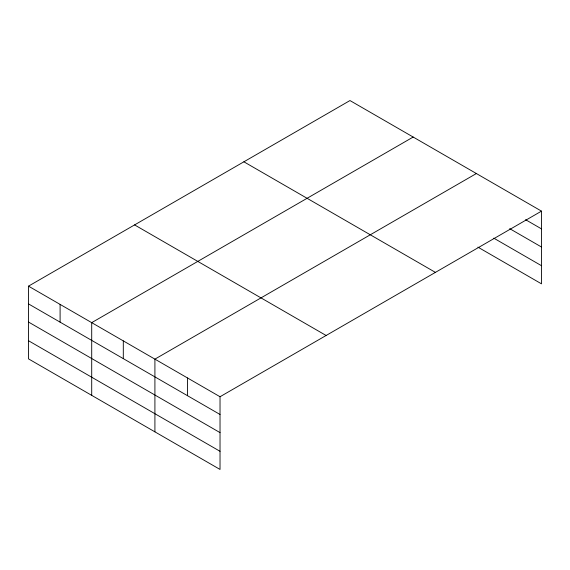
<?xml version="1.0" encoding="UTF-8"?>
<svg xmlns="http://www.w3.org/2000/svg" width="570" height="570" viewBox="0 0 570 570"><rect width="100%" height="100%" fill="white"/><g stroke="black" fill="none" stroke-linecap="round" stroke-linejoin="round"><path stroke-width="0.85" d="M541.5 211.135L349.973 100.555L28.5 286.154L28.5 358.865L220.027 469.445L220.027 396.734L541.5 211.135L541.5 283.846L477.895 247.123M413.172 137.049L91.706 322.649L91.706 395.359M476.378 173.537L154.912 359.136L154.912 431.846M525.597 219.699L541.5 228.876M509.694 228.656L541.5 247.017M493.798 238.167L541.5 265.706M243.882 161.802L435.416 272.382M134.584 224.908L326.118 335.488M28.5 286.154L220.027 396.734M28.5 303.903L220.027 414.476M28.5 322.036L220.027 432.616M28.5 340.725L220.027 451.305M187.473 377.939L187.473 395.68M123.305 340.889L123.305 358.637M60.099 304.401L60.099 322.143"/></g></svg>
